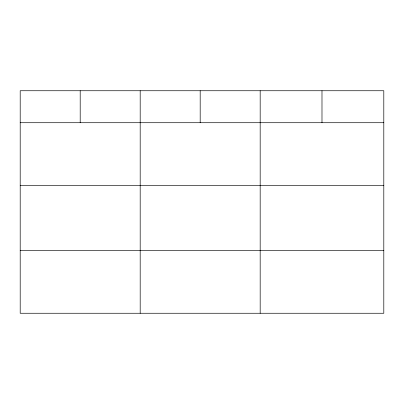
<?xml version="1.0" encoding="UTF-8"?>
<svg xmlns="http://www.w3.org/2000/svg" width="404" height="404" viewBox="0 0 404 404"><rect width="100%" height="100%" fill="white"/><g stroke="black" fill="none" stroke-linecap="round" stroke-linejoin="round"><path stroke-width="0.61" d="M383.8 185.593L383.8 90.743L20.2 90.743L20.2 313.257L383.8 313.257L383.8 185.593L20.2 185.593M20.2 122.715L383.8 122.715M20.2 250.379L383.8 250.379M321.988 90.743L321.988 122.715M260.176 90.743L260.176 313.257M200.182 90.743L200.182 122.715M140.188 90.743L140.188 313.257M80.194 90.743L80.194 122.715"/></g></svg>
